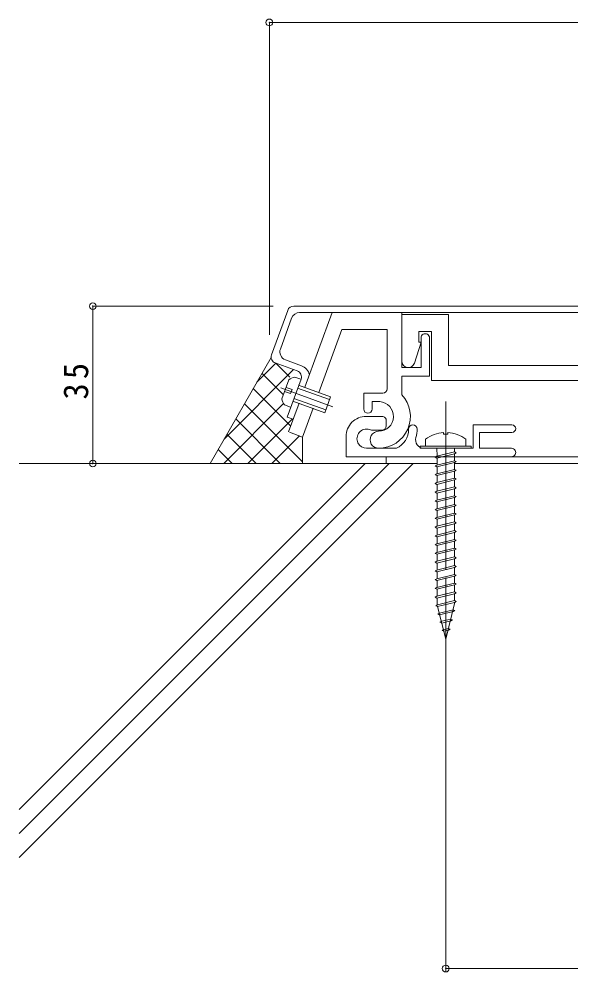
# Model space of a CAD drawing. Units: millimetres, scale not verified. Extents: x -186 to 293, y -272 to 178.
# Drawn here: x -186.1 to -56, y -93.3 to 131.3 of the extents above; entities that cross this region are included whole.
import ezdxf

# ---------------------------------------------------------------- set-up
doc = ezdxf.new("R2010")
doc.units = ezdxf.units.MM
doc.header["$LTSCALE"] = 2
doc.header["$PDMODE"] = 32
doc.header["$PDSIZE"] = 1.6
doc.linetypes.add('CHAIN1', pattern=[8, 5, -1, 1, -1])
doc.linetypes.add('CHAIN2', pattern=[12, 9, -1, 1, -1])
for name, color, linetype, lineweight in [('D-0', 3, 'Continuous', 9), ('D-1', 2, 'Continuous', 9), ('D-2', 4, 'Continuous', 9), ('D-3', 4, 'Continuous', 9), ('D-5', 7, 'Continuous', 9)]:
    doc.layers.add(name, color=color, linetype=linetype, lineweight=lineweight)
doc.styles.add('ＭＳ ゴシック', font='')
doc.styles.get('ＭＳ ゴシック').set_extended_font_data('MS Gothic')

msp = doc.modelspace()

# ---------------------------------------------------------------- linework, layer by layer
at = {"layer": 'D-0'}
for p, q in [((-121.37, 63.631), (-8.364, 63.631)), ((-122.78, 62.644), (-126.598, 52.153)), ((-121.849, 60.815), (-124.504, 53.52)), ((-9.364, 62.131), (-119.97, 62.131)), ((-125.701, 50.23), (-120.523, 48.346)), ((-123.309, 50.956), (-119.548, 49.587)), ((-119.627, 46.424), (-122.876, 37.496)), ((-122.876, 37.496), (-121.466, 36.983))]:
    msp.add_line(p, q, dxfattribs=at)
at = {"layer": 'D-0', "color": 4, "linetype": 'CHAIN2'}
msp.add_line((-85.534, -22.338), (-85.534, 41.133), dxfattribs=at)
at = {"layer": 'D-0', "color": 4}
for p, q in [((-86.03, 33.815), (-86.03, 33.413)), ((-85.039, 33.815), (-85.039, 33.413)), ((-90.284, 32.268), (-90.284, 30.631)), ((-85.039, 33.413), (-86.03, 33.413)), ((-80.784, 32.268), (-80.784, 30.631)), ((-91.534, 30.131), (-91.534, 30.631)), ((-91.534, 30.631), (-79.534, 30.631)), ((-91.534, 30.131), (-79.534, 30.131)), ((-79.534, 30.131), (-79.534, 30.631))]:
    msp.add_line(p, q, dxfattribs=at)
at = {"layer": 'D-0'}
for centre, radius, start, end in [((-121.37, 62.131), 1.5, 89.99998, 160.00127), ((-119.97, 60.131), 2, 90, 160.00127), ((-125.188, 51.64), 1.5, 160.00002, 250.00021), ((-122.625, 52.835), 2, 160.00127, 250.00334), ((-120.576, 46.769), 3, 13.21326, 69.96147), ((-121.036, 46.937), 1.5, 340.00081, 70.00334)]:
    msp.add_arc(centre, radius, start, end, dxfattribs=at)
at = {"layer": 'D-0', "color": 4}
for start, end in [(93.55199, 126.4236), (53.5764, 86.44801)]:
    msp.add_arc((-85.534, 25.831), 8, start, end, dxfattribs=at)
at = {"layer": 'D-1'}
for p, q in [((-112.314, 62.131), (-118.73, 44.501)), ((-95.856, 62.131), (-95.856, 49.131)), ((-95.856, 61.631), (-84.857, 61.631)), ((-84.857, 61.631), (-84.857, 49.631)), ((-110.045, 58.131), (-115.442, 43.304)), ((-110.045, 58.131), (-99.357, 58.131)), ((-99.357, 58.131), (-99.357, 44.121)), ((-91.856, 57.631), (-91.856, 55.131)), ((-88.857, 57.631), (-91.856, 57.631)), ((-88.857, 46.131), (-88.857, 57.631)), ((-91.357, 55.131), (-92.927, 50.178)), ((-91.856, 55.131), (-91.357, 55.131)), ((-91.357, 49.131), (-91.357, 56.131)), ((-89.356, 56.131), (-89.356, 47.131)), ((-84.857, 49.631), (31.786, 49.631)), ((-95.856, 49.131), (-91.357, 49.131)), ((-124.163, 41.748), (-122.524, 46.252)), ((-119.703, 46.399), (-121.109, 46.911)), ((-112.699, 42.254), (-120.216, 44.99)), ((-95.856, 47.131), (-95.856, 42.73)), ((-89.356, 47.131), (-95.856, 47.131)), ((-88.857, 46.131), (-13.854, 46.131)), ((-122.105, 43.017), (-123.515, 43.53)), ((-123.172, 44.469), (-121.763, 43.957)), ((-121.763, 43.957), (-122.105, 43.017)), ((-112.938, 41.596), (-120.456, 44.332)), ((-100.356, 43.121), (-104.857, 43.121)), ((-104.857, 39.381), (-104.857, 43.121)), ((-120.098, 40.742), (-122.56, 33.978)), ((-121.584, 41.231), (-114.067, 38.495)), ((-121.345, 41.889), (-113.827, 39.153)), ((-112.699, 42.254), (-114.067, 38.495)), ((-102.857, 41.121), (-101.092, 41.121)), ((-102.857, 39.381), (-102.857, 41.121)), ((-122.097, 39.822), (-123.504, 40.334)), ((-116.81, 39.545), (-119.272, 32.78)), ((-104.284, 37.631), (-100.534, 37.631)), ((-99.534, 36.631), (-99.534, 35.381)), ((-122.373, 33.909), (-119.272, 32.78)), ((-100.534, 34.381), (-102.534, 34.381)), ((-69.909, 35.631), (-79.034, 35.631)), ((-79.034, 30.131), (-79.034, 35.631)), ((-69.909, 33.881), (-77.534, 33.881)), ((-77.534, 30.131), (-77.534, 33.881)), ((-109.034, 28.131), (-109.034, 32.881)), ((-104.2, 30.131), (-97.105, 30.131)), ((-91, 30.131), (-79.034, 30.131)), ((-70.034, 30.131), (-77.534, 30.131))]:
    msp.add_line(p, q, dxfattribs=at)
at = {"layer": 'D-1', "linetype": 'CHAIN2'}
msp.add_line((-124.435, 44.397), (-112.146, 39.924), dxfattribs=at)
at = {"layer": 'D-1', "linetype": 'CHAIN1'}
msp.add_line((-85.534, 37.631), (-85.534, 3.256), dxfattribs=at)
at = {"layer": 'D-1'}
for centre, radius, start, end in [((-90.357, 56.131), 1, 0, 180.00002), ((-94.357, 50.631), 1.5, 180.00002, 342.41202), ((-120.592, 43.956), 3, 99.92621, 130.07356), ((-101.357, 37.631), 7.5, 270, 42.83342), ((-100.356, 44.121), 1, 270, 359.99997), ((-121.208, 42.265), 3, 189.92647, 220.07378), ((-101.357, 37.631), 3.5, 270, 85.6678), ((-103.857, 39.381), 1, 180, 0), ((-104.284, 32.881), 4.75, 89.99997, 180.00002), ((-100.534, 36.631), 1, 359.99997, 90.00082), ((-104.2, 32.389), 2.25, 72.37044, 272.3705), ((-102.534, 37.631), 3.25, 252.37051, 270), ((-101.357, 32.131), 2, 89.99997, 270), ((-100.534, 35.381), 1, 270, 359.99997), ((-99.284, 34.631), 5, 295.84193, 359.99997), ((-93.284, 34.631), 1, 0, 180), ((-99.284, 34.631), 7, 343.87238, 359.99997), ((-69.909, 34.756), 0.875, 0, 90), ((-69.909, 34.756), 0.875, 270, 0), ((-90.638, 32.131), 2, 163.87238, 270), ((-70.034, 29.131), 1, 270, 90.00067)]:
    msp.add_arc(centre, radius, start, end, dxfattribs=at)
at = {"layer": 'D-2'}
for p, q in [((-109.034, 28.126), (-41.134, 28.126)), ((-99.534, 28.126), (-99.534, 26.531)), ((-87.582, 26.526), (-109.034, 26.526)), ((-84.402, 26.541), (-84.413, 26.531)), ((-41.134, 26.526), (-83.464, 26.526))]:
    msp.add_line(p, q, dxfattribs=at)
at = {"layer": 'D-3', "color": 6, "lineweight": 5}
for p, q in [((-126.68, 51.488), (-141.09, 26.531)), ((-130.027, 45.692), (-125.545, 50.174)), ((-122.285, 46.908), (-125.553, 50.177)), ((-137.754, 32.308), (-121.398, 48.665)), ((-123.794, 42.761), (-128.819, 47.785)), ((-122.055, 35.365), (-130.889, 44.199)), ((-137.875, 26.531), (-123.744, 40.662)), ((-119.272, 26.925), (-132.96, 40.612)), ((-124.535, 26.531), (-135.03, 37.026)), ((-132.218, 26.531), (-121.686, 37.063)), ((-130.192, 26.531), (-137.101, 33.44)), ((-126.561, 26.531), (-120.034, 33.058)), ((-119.272, 32.78), (-119.272, 26.531)), ((-135.848, 26.531), (-139.171, 29.854)), ((-186.111, 26.531), (-88.534, 26.531)), ((-93.242, 26.531), (-186.111, -66.338)), ((-98.898, 26.531), (-186.111, -60.681)), ((-104.555, 26.531), (-186.111, -55.025)), ((-52.034, 26.526), (-81.534, 26.526))]:
    msp.add_line(p, q, dxfattribs=at)
at = {"layer": 'D-3'}
for p, q in [((-87.596, 28.23), (-83.472, 29.261)), ((-87.59, 30.131), (-87.586, 28.232)), ((-83.472, 29.261), (-83.06, 29.048)), ((-83.467, 30.131), (-83.465, 29.263)), ((-88.008, 28.017), (-87.596, 28.23)), ((-87.596, 27.805), (-88.008, 28.017)), ((-87.596, 27.805), (-83.472, 28.836)), ((-87.596, 26.168), (-83.472, 27.199)), ((-87.585, 27.805), (-87.582, 26.168)), ((-83.06, 29.048), (-83.472, 28.836)), ((-83.472, 27.199), (-83.06, 26.986)), ((-83.06, 26.986), (-83.472, 26.774)), ((-83.464, 28.84), (-83.46, 27.193)), ((-88.008, 25.955), (-87.596, 26.168)), ((-87.596, 25.743), (-88.008, 25.955)), ((-87.596, 25.743), (-83.472, 26.774)), ((-87.596, 24.106), (-83.472, 25.137)), ((-87.596, 23.681), (-83.472, 24.712)), ((-87.585, 25.743), (-87.582, 24.106)), ((-83.472, 25.137), (-83.06, 24.924)), ((-83.06, 24.924), (-83.472, 24.712)), ((-83.464, 26.778), (-83.46, 25.131)), ((-83.464, 24.716), (-83.46, 23.069)), ((-88.008, 23.894), (-87.596, 24.106)), ((-87.596, 23.681), (-88.008, 23.894)), ((-87.596, 22.044), (-83.472, 23.075)), ((-87.596, 21.619), (-83.472, 22.65)), ((-87.585, 23.681), (-87.582, 22.044)), ((-83.472, 23.075), (-83.06, 22.863)), ((-83.06, 22.863), (-83.472, 22.65)), ((-83.464, 22.654), (-83.46, 21.007)), ((-88.008, 21.832), (-87.596, 22.044)), ((-87.596, 21.619), (-88.008, 21.832)), ((-87.596, 19.982), (-83.472, 21.013)), ((-87.596, 19.557), (-83.472, 20.588)), ((-87.585, 21.619), (-87.582, 19.982)), ((-83.472, 21.013), (-83.06, 20.801)), ((-83.06, 20.801), (-83.472, 20.588)), ((-83.464, 20.593), (-83.46, 18.945)), ((-88.008, 19.77), (-87.596, 19.982)), ((-87.596, 19.557), (-88.008, 19.77)), ((-87.596, 17.92), (-83.472, 18.951)), ((-87.596, 17.495), (-83.472, 18.526)), ((-87.585, 19.557), (-87.582, 17.92)), ((-83.472, 18.951), (-83.06, 18.739)), ((-83.06, 18.739), (-83.472, 18.526)), ((-83.464, 18.531), (-83.46, 16.883)), ((-88.008, 17.708), (-87.596, 17.92)), ((-87.596, 17.495), (-88.008, 17.708)), ((-88.008, 15.646), (-87.596, 15.859)), ((-87.596, 15.859), (-83.472, 16.89)), ((-87.596, 15.434), (-83.472, 16.464)), ((-87.585, 17.495), (-87.582, 15.859)), ((-83.472, 16.89), (-83.06, 16.677)), ((-83.06, 16.677), (-83.472, 16.464)), ((-83.464, 16.469), (-83.46, 14.821)), ((-87.596, 15.434), (-88.008, 15.646)), ((-88.008, 13.584), (-87.596, 13.797)), ((-87.596, 13.372), (-88.008, 13.584)), ((-87.596, 13.797), (-83.472, 14.828)), ((-87.596, 13.372), (-83.472, 14.402)), ((-87.585, 15.434), (-87.582, 13.797)), ((-83.472, 14.828), (-83.06, 14.615)), ((-83.06, 14.615), (-83.472, 14.402)), ((-83.464, 14.407), (-83.46, 12.76)), ((-88.008, 11.522), (-87.596, 11.735)), ((-87.596, 11.31), (-88.008, 11.522)), ((-87.596, 11.735), (-83.472, 12.766)), ((-87.596, 11.31), (-83.472, 12.341)), ((-87.585, 13.372), (-87.582, 11.735)), ((-87.585, 11.31), (-87.582, 9.673)), ((-83.472, 12.766), (-83.06, 12.553)), ((-83.06, 12.553), (-83.472, 12.341)), ((-83.464, 12.345), (-83.46, 10.698)), ((-88.008, 9.46), (-87.596, 9.673)), ((-87.596, 9.248), (-88.008, 9.46)), ((-87.596, 9.673), (-83.472, 10.704)), ((-87.596, 9.248), (-83.472, 10.279)), ((-87.585, 9.248), (-87.582, 7.611)), ((-83.472, 10.704), (-83.06, 10.491)), ((-83.06, 10.491), (-83.472, 10.279)), ((-83.464, 10.283), (-83.46, 8.636)), ((-88.008, 7.399), (-87.596, 7.611)), ((-87.596, 7.186), (-88.008, 7.399)), ((-87.596, 7.611), (-83.472, 8.642)), ((-87.596, 7.186), (-83.472, 8.217)), ((-87.585, 7.186), (-87.582, 5.549)), ((-83.472, 8.642), (-83.06, 8.429)), ((-83.06, 8.429), (-83.472, 8.217)), ((-83.464, 8.221), (-83.46, 6.574)), ((-88.008, 5.337), (-87.596, 5.549)), ((-87.596, 5.124), (-88.008, 5.337)), ((-87.596, 5.549), (-83.472, 6.58)), ((-87.596, 5.124), (-83.472, 6.155)), ((-87.596, 3.487), (-83.472, 4.518)), ((-87.585, 5.124), (-87.582, 3.487)), ((-83.472, 6.58), (-83.06, 6.368)), ((-83.06, 6.368), (-83.472, 6.155)), ((-83.472, 4.518), (-83.06, 4.306)), ((-83.464, 6.16), (-83.46, 4.512)), ((-88.008, 3.275), (-87.596, 3.487)), ((-87.596, 3.062), (-88.008, 3.275)), ((-87.596, 3.062), (-83.472, 4.093)), ((-87.596, 1.425), (-83.472, 2.456)), ((-87.585, 3.062), (-87.582, 1.426)), ((-83.06, 4.306), (-83.472, 4.093)), ((-83.472, 2.456), (-83.06, 2.244)), ((-83.464, 4.098), (-83.46, 2.45)), ((-88.008, 1.213), (-87.596, 1.425)), ((-87.596, 1), (-88.008, 1.213)), ((-87.596, 1), (-83.472, 2.031)), ((-87.596, -0.636), (-83.472, 0.395)), ((-87.585, 1), (-87.582, -0.636)), ((-83.06, 2.244), (-83.472, 2.031)), ((-83.472, 0.395), (-83.06, 0.182)), ((-83.06, 0.182), (-83.472, -0.031)), ((-83.464, 2.036), (-83.46, 0.388)), ((-88.008, -0.849), (-87.596, -0.636)), ((-87.596, -1.061), (-88.008, -0.849)), ((-87.596, -1.061), (-83.472, -0.031)), ((-87.596, -2.698), (-83.472, -1.667)), ((-87.596, -3.123), (-83.472, -2.092)), ((-87.585, -1.061), (-87.582, -2.698)), ((-83.472, -1.667), (-83.06, -1.88)), ((-83.06, -1.88), (-83.472, -2.092)), ((-83.464, -0.026), (-83.46, -1.674)), ((-83.464, -2.088), (-83.46, -3.735)), ((-88.008, -2.911), (-87.596, -2.698)), ((-87.596, -3.123), (-88.008, -2.911)), ((-87.596, -4.76), (-83.472, -3.729)), ((-87.596, -5.185), (-83.472, -4.154)), ((-87.585, -3.123), (-87.582, -4.76)), ((-83.472, -3.729), (-83.06, -3.942)), ((-83.06, -3.942), (-83.472, -4.154)), ((-83.46, -4.147), (-83.456, -5.8)), ((-88.008, -4.972), (-87.596, -4.76)), ((-87.596, -5.185), (-88.008, -4.972)), ((-87.581, -5.185), (-87.577, -6.817)), ((-87.449, -6.785), (-83.459, -5.788)), ((-87.449, -7.21), (-83.459, -6.213)), ((-83.364, -6.189), (-85.534, -14.869)), ((-87.861, -6.997), (-87.449, -6.785)), ((-87.449, -7.21), (-87.861, -6.997)), ((-87.449, -7.21), (-85.534, -14.869)), ((-87.376, -8.938), (-86.964, -8.725)), ((-86.964, -9.151), (-87.376, -8.938)), ((-86.964, -8.725), (-83.801, -7.935)), ((-86.964, -9.151), (-83.801, -8.36)), ((-86.891, -10.878), (-86.479, -10.666)), ((-86.479, -11.091), (-86.891, -10.878)), ((-86.479, -10.666), (-84.35, -10.134)), ((-86.479, -11.091), (-84.35, -10.559)), ((-84.35, -10.134), (-83.938, -10.346)), ((-83.938, -10.346), (-84.35, -10.559)), ((-86.406, -12.819), (-85.994, -12.606)), ((-85.994, -13.031), (-86.406, -12.819)), ((-85.994, -12.606), (-84.9, -12.333)), ((-85.994, -13.031), (-84.9, -12.758)), ((-84.9, -12.333), (-84.488, -12.546)), ((-84.488, -12.546), (-84.9, -12.758))]:
    msp.add_line(p, q, dxfattribs=at)
for points in [[(-83.459, -5.788), (-83.047, -6), (-83.459, -6.213)], [(-83.801, -7.935), (-83.388, -8.147), (-83.801, -8.36)]]:
    msp.add_lwpolyline(points, dxfattribs=at)
at = {"layer": 'D-5'}
for p, q in [((-127.111, 130.513), (73.041, 130.513)), ((-127.111, 130.513), (-127.111, 56.846)), ((-168.722, 26.531), (-168.722, 63.631)), ((-168.722, 63.631), (-126.215, 63.631)), ((-168.722, 26.531), (-168.122, 26.531)), ((-85.534, -1.654), (-85.534, -93.132)), ((-85.534, -92.532), (31.464, -92.532))]:
    msp.add_line(p, q, dxfattribs=at)
for p in [(-127.111, 130.513), (-168.722, 63.631), (-168.722, 26.531), (-85.534, -92.532)]:
    msp.add_point(p, dxfattribs=at)

# ---------------------------------------------------------------- texts
at = {"layer": 'D-5', "color": 2, "insert": (-169.722, 41.631), "char_height": 5.865, "attachment_point": 7, "rotation": 90, "style": 'ＭＳ ゴシック'}
msp.add_mtext('\\T1.27;\\W0.95;35', dxfattribs=at)

doc.saveas('drawing.dxf')
